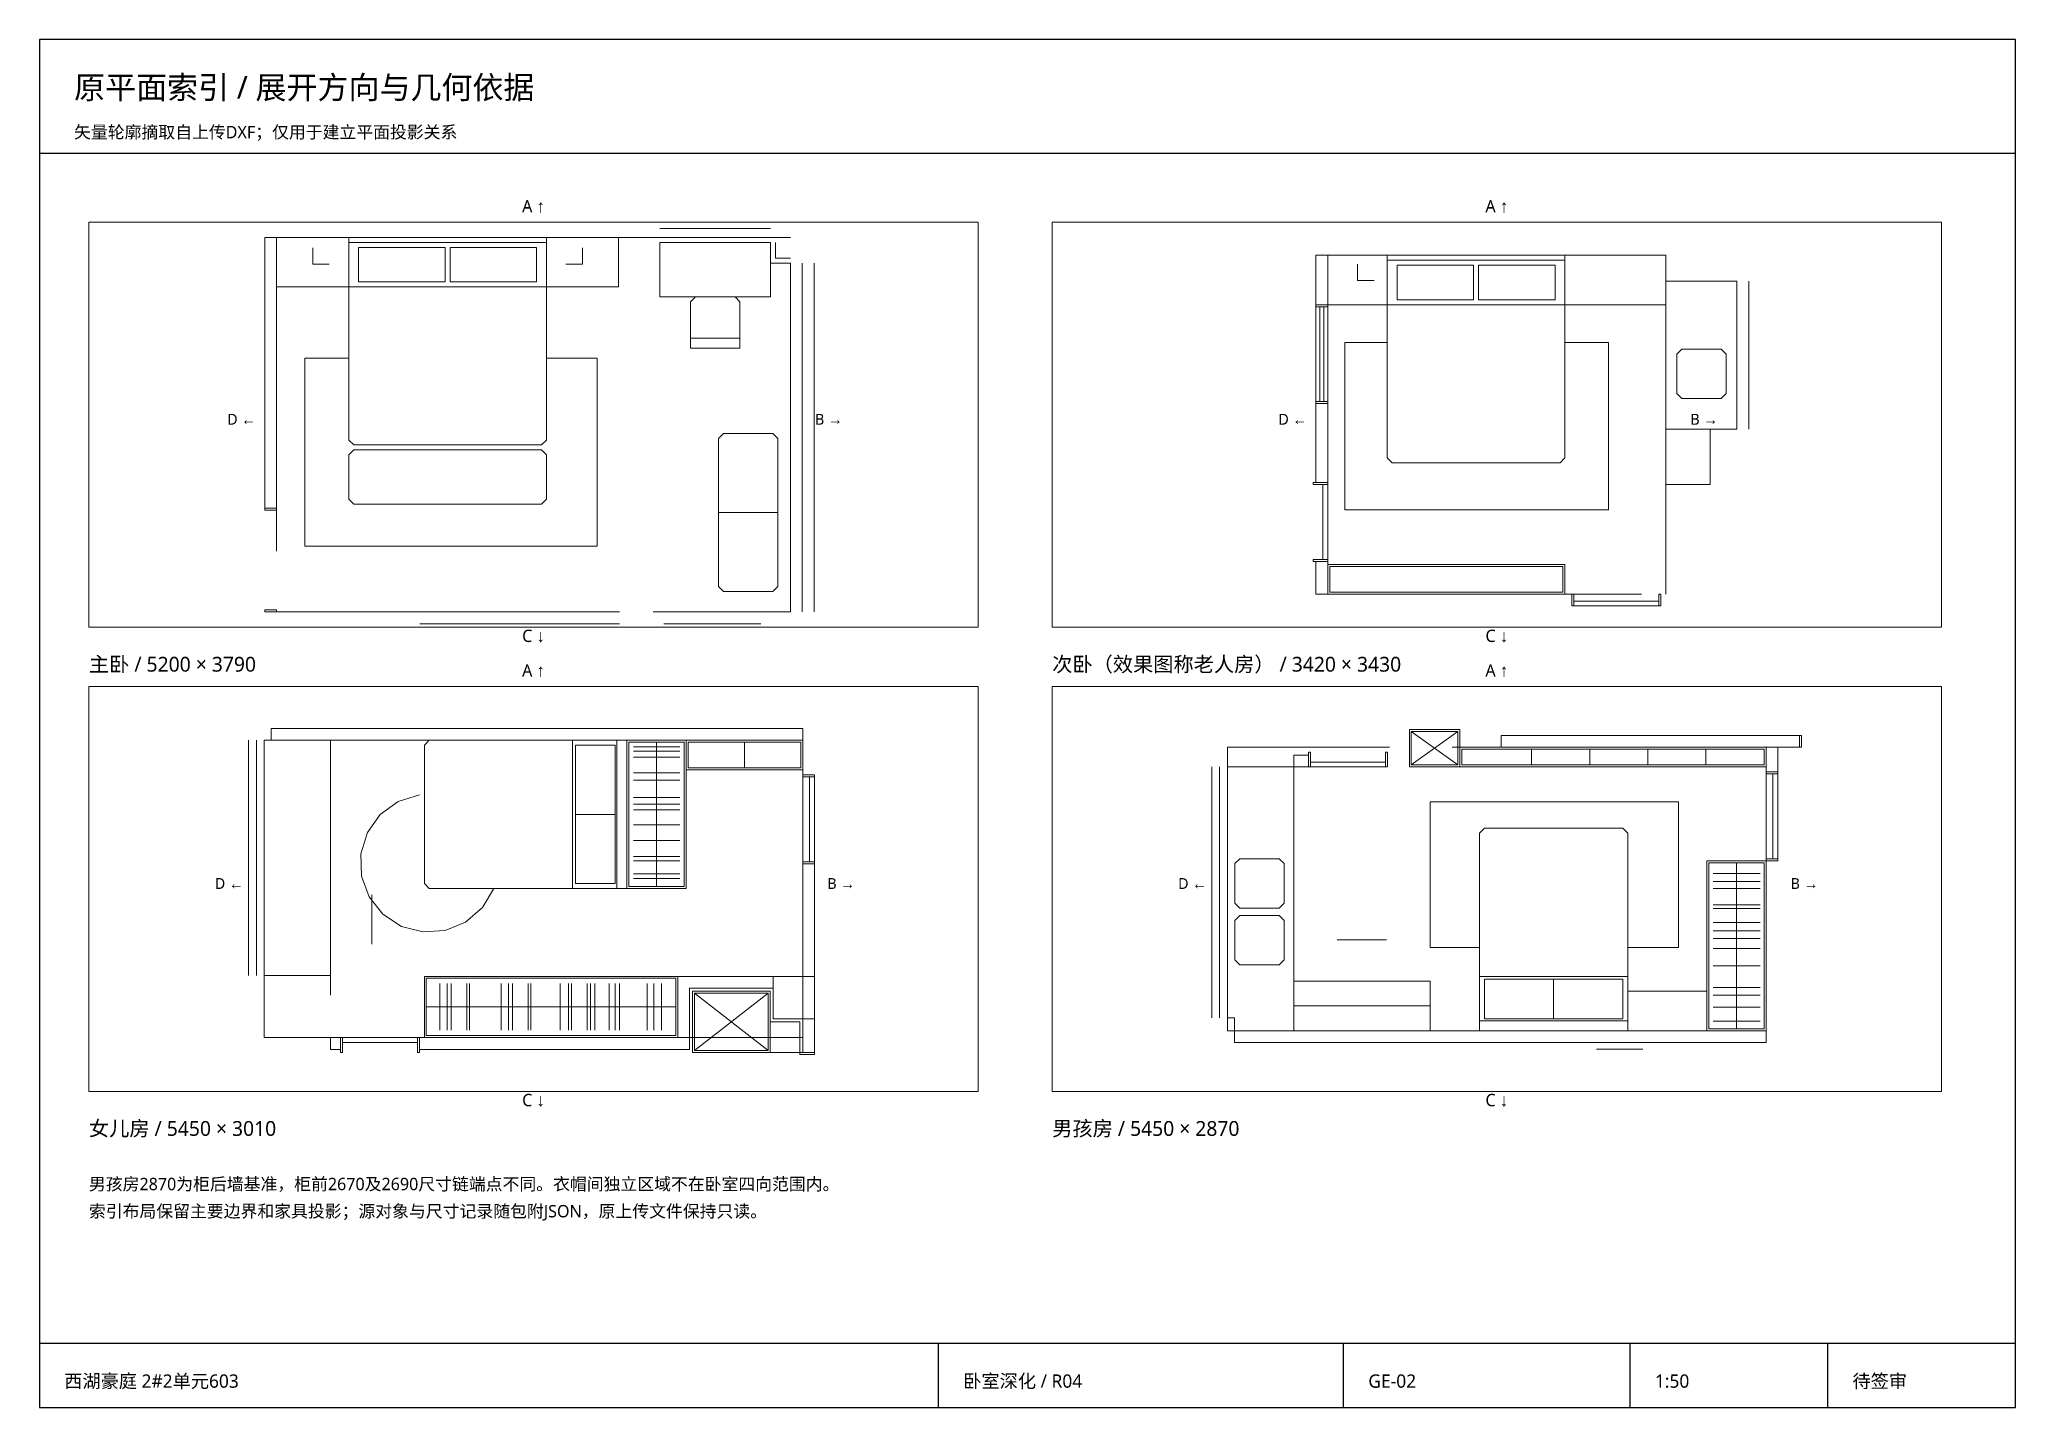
# Paper-space layout 'GE-02' of a CAD drawing. Header units: millimetres. Extents: x 10 to 410, y 10 to 287.
# The model-space entities are those that its viewports show. They can reach past a viewport. Long polylines and large blocks are cut down to what shows.
import ezdxf
from ezdxf.enums import TextEntityAlignment as Align

# ---------------------------------------------------------------- set-up
doc = ezdxf.new("R2010")
doc.units = ezdxf.units.MM
doc.linetypes.add('DASHED', pattern=[1.524, 1.27, -0.254])
for name, color, linetype, lineweight in [('A-DETAIL', 7, 'Continuous', 18), ('A-PENDING', 8, 'DASHED', 13), ('A-TEXT', 7, 'Continuous', 13), ('S-FRAME', 7, 'Continuous', 25), ('S-TEXT', 7, 'Continuous', 13)]:
    doc.layers.add(name, color=color, linetype=linetype, lineweight=lineweight)
doc.layers.add('S-VPORT', color=7, linetype='Continuous', lineweight=0, plot=False)
doc.styles.add('CN', font='NotoSansCJK-Regular.ttc')

msp = doc.modelspace()

# ---------------------------------------------------------------- linework, layer by layer
at = {"layer": 'A-DETAIL'}
for p, q in [((3880, -6120), (5000, -6120)), ((-120, -7650), (-120, -6210)), ((365, -6481), (365, -6313.3)), ((730, -6260), (2730, -6260)), ((3095, -6481), (3095, -6313.3)), ((5000, -6260), (3880, -6260)), ((365, -6481), (532.8, -6481)), ((3095, -6481), (2927.2, -6481)), ((5200, -10000), (5200, -6470)), ((5320, -10000), (5320, -6470)), ((5440, -10000), (5440, -6470)), ((19420, -6570), (19420, -6830)), ((730, -6710), (2730, -6710)), ((16300, -6825.7), (16300, -6658)), ((16600, -6620), (18400, -6620)), ((16300, -6825.7), (16467.8, -6825.7)), ((19420, -6830), (19530, -6830)), ((20140, -6830), (19530, -6830)), ((20140, -8330), (20140, -6830)), ((20260, -8330), (20260, -6830)), ((31840, -9370), (31840, -6990)), ((31920, -9370), (31920, -6990)), ((32000, -9370), (32000, -6990)), ((35120, -8490), (35120, -6990)), ((35570, -8490), (35570, -6990)), ((50330, -6970), (49860, -7310)), ((49860, -6970), (50330, -7310)), ((16000, -7070), (15880, -7070)), ((16600, -7070), (18400, -7070)), ((35735.5, -7055.7), (36204.4, -7055.7)), ((35735.5, -7098.7), (36204.4, -7098.7)), ((35735.5, -7159.3), (36204.4, -7159.3)), ((35970, -8470), (35970, -7010)), ((36860, -7270), (36860, -7010)), ((51078, -7310), (51078, -7150)), ((51666, -7310), (51666, -7150)), ((52254, -7310), (52254, -7150)), ((52842, -7310), (52842, -7150)), ((53790, -7130), (53790, -7010)), ((4190, -7230), (4690, -7230)), ((35735.5, -7318.3), (36204.4, -7318.3)), ((35735.5, -7393.8), (36204.4, -7393.8)), ((37450, -7340), (37570, -7340)), ((47840, -9870), (47840, -7330)), ((47920, -9870), (47920, -7330)), ((48000, -9870), (48000, -7330)), ((48000, -7330), (48200, -7330)), ((48820, -7330), (48820, -7210)), ((53450, -7380), (53570, -7380)), ((35735.5, -7569.4), (36204.4, -7569.4)), ((35735.5, -7635.2), (36204.4, -7635.2)), ((35735.5, -7694.9), (36204.4, -7694.9)), ((35735.5, -7847.1), (36204.4, -7847.1)), ((35735.5, -8003.4), (36204.4, -8003.4)), ((35735.5, -8167.6), (36204.4, -8167.6)), ((35735.5, -8211.5), (36204.4, -8211.5)), ((35735.5, -8341.4), (36204.4, -8341.4)), ((35735.5, -8390.5), (36204.4, -8390.5)), ((37450, -8240), (37570, -8240)), ((53450, -8280), (52850, -8280)), ((52850, -8280), (52850, -10000)), ((53150, -8300), (53150, -9980)), ((53450, -8280), (53570, -8280)), ((33090, -8553.6), (33090, -9053.6)), ((35670, -8490), (36270, -8490)), ((52916.1, -8410), (53392.1, -8410)), ((52916.1, -8489), (53392.1, -8489)), ((52916.1, -8559.3), (53392.1, -8559.3)), ((52916.1, -8726.3), (53392.1, -8726.3)), ((52916.1, -8763.3), (53392.1, -8763.3)), ((4472.8, -8994.1), (5072.8, -8994.1)), ((16000, -8870), (15880, -8870)), ((52916.1, -8905.3), (53392.1, -8905.3)), ((52916.1, -8988.2), (53392.1, -8988.2)), ((49110, -9080), (49610, -9080)), ((52916.1, -9065.1), (53392.1, -9065.1)), ((52916.1, -9169.3), (53392.1, -9169.3)), ((32670, -9570), (32670, -9370)), ((52916.1, -9343.3), (53392.1, -9343.3)), ((33775.8, -9453.7), (33775.8, -9925.2)), ((33850.8, -9453.7), (33850.8, -9925.2)), ((33891.1, -9453.7), (33891.1, -9925.2)), ((34048.9, -9453.7), (34048.9, -9925.2)), ((34078.7, -9453.7), (34078.7, -9925.2)), ((34396.5, -9453.7), (34396.5, -9925.2)), ((34471.5, -9453.7), (34471.5, -9925.2)), ((34511.8, -9453.7), (34511.8, -9925.2)), ((34669.6, -9453.7), (34669.6, -9925.2)), ((34699.4, -9453.7), (34699.4, -9925.2)), ((34994.2, -9453.7), (34994.2, -9925.2)), ((35079.1, -9453.7), (35079.1, -9925.2)), ((35108.5, -9453.7), (35108.5, -9925.2)), ((35268.8, -9453.7), (35268.8, -9925.2)), ((35302.1, -9453.7), (35302.1, -9925.2)), ((35347.2, -9453.7), (35347.2, -9925.2)), ((35490.3, -9453.7), (35490.3, -9925.2)), ((35551.7, -9453.7), (35551.7, -9925.2)), ((35596.8, -9453.7), (35596.8, -9925.2)), ((35875.6, -9453.7), (35875.6, -9925.2)), ((35943.1, -9453.7), (35943.1, -9925.2)), ((36021.9, -9453.7), (36021.9, -9925.2)), ((36355, -10130), (37100, -9550)), ((37100, -10130), (36355, -9550)), ((50550, -9450), (52050, -9450)), ((52916.1, -9562.7), (53392.1, -9562.7)), ((33640, -9690), (36165, -9690)), ((52916.1, -9642), (53392.1, -9642)), ((52916.1, -9761.6), (53392.1, -9761.6)), ((1510, -10000), (3470, -10000)), ((4900, -10000), (3920, -10000)), ((18470, -10120), (18470, -10000)), ((19370, -10120), (19370, -10000)), ((32770, -10000), (32770, -10120)), ((33570, -10000), (33570, -10120)), ((50550, -9900), (52050, -9900)), ((52916.1, -9903.6), (53392.1, -9903.6)), ((1450, -10120), (3470, -10120)), ((3920, -10120), (4900, -10120)), ((32770, -10150), (32770, -10120)), ((33570, -10150), (33570, -10120)), ((35355, -10120), (35455, -10120)), ((37420, -10150), (37450, -10150)), ((37450, -10150), (37570, -10150)), ((51735.5, -10185.7), (52204.4, -10185.7))]:
    msp.add_line(p, q, dxfattribs=at)
for points in [[(0, -8950), (-120, -8950), (-120, -6210), (0, -6210)], [(0, -6710), (730, -6710), (730, -6210), (0, -6210)], [(780, -8310), (2680, -8310), (2730, -8260), (2730, -6210), (730, -6210), (730, -8260)], [(1705, -6660), (830, -6660), (830, -6310), (1705, -6310)], [(1755, -6660), (2630, -6660), (2630, -6310), (1755, -6310)], [(2730, -6710), (3460, -6710), (3460, -6210), (2730, -6210)], [(3880, -6810), (5000, -6810), (5000, -6260), (3880, -6260)], [(15880, -7070), (16000, -7070), (16000, -6570), (15880, -6570)], [(16000, -7070), (16600, -7070), (16600, -6570), (16000, -6570)], [(16650, -8670), (18350, -8670), (18400, -8620), (18400, -6570), (16600, -6570), (16600, -8620)], [(18400, -7070), (19420, -7070), (19420, -6570), (18400, -6570)], [(17475, -7020), (16700, -7020), (16700, -6670), (17475, -6670)], [(17525, -7020), (18300, -7020), (18300, -6670), (17525, -6670)], [(4190, -6860), (4190, -7330), (4690, -7330), (4690, -6860), (4640, -6810), (4240, -6810)], [(19420, -8330), (20140, -8330), (20140, -6830), (19420, -6830)], [(32670, -9370), (32000, -9370), (32000, -6990), (32670, -6990)], [(32070, -6870), (37450, -6870), (37450, -6990), (32070, -6990)], [(33620, -7040), (33620, -8440), (33670, -8490), (35670, -8490), (35670, -6990), (33670, -6990)], [(36270, -8490), (35670, -8490), (35670, -6990), (36270, -6990)], [(36270, -7290), (37450, -7290), (37450, -6990), (36270, -6990)], [(49840, -7330), (50350, -7330), (50350, -6950), (49840, -6950)], [(49860, -7310), (50330, -7310), (50330, -6970), (49860, -6970)], [(15880, -7070), (16000, -7070), (16000, -7090), (15880, -7090)], [(16000, -7090), (15880, -7090), (15880, -8050), (16000, -8050)], [(15920, -7090), (15960, -7090), (15960, -8050), (15920, -8050)], [(35550, -7740), (35550, -7040), (35150, -7040), (35150, -7740)], [(36250, -8470), (35690, -8470), (35690, -7010), (36250, -7010)], [(36290, -7270), (37430, -7270), (37430, -7010), (36290, -7010)], [(48820, -7180), (48820, -7330), (48840, -7330), (48840, -7180)], [(49600, -7180), (49600, -7330), (49620, -7330), (49620, -7180)], [(50350, -7330), (53450, -7330), (53450, -7130), (50350, -7130)], [(50370, -7310), (53430, -7310), (53430, -7150), (50370, -7150)], [(53790, -7010), (50770, -7010), (50770, -7130), (53790, -7130)], [(53570, -7380), (53450, -7380), (53450, -7130), (53570, -7130)], [(53790, -7010), (53790, -7130), (53810, -7130), (53810, -7010)], [(37450, -7360), (37570, -7360), (37570, -7340), (37450, -7340)], [(37520, -7360), (37570, -7360), (37570, -8220), (37520, -8220)], [(48820, -7210), (48670, -7210), (48670, -7330), (48820, -7330)], [(49600, -7280), (49600, -7330), (48840, -7330), (48840, -7280)], [(53450, -7400), (53570, -7400), (53570, -7380), (53450, -7380)], [(53520, -7400), (53570, -7400), (53570, -8260), (53520, -8260)], [(19981.5, -7519.4), (19581.5, -7519.4), (19531.5, -7569.4), (19531.5, -7969.4), (19581.5, -8019.4), (19981.5, -8019.4), (20031.5, -7969.4), (20031.5, -7569.4)], [(35550, -8440), (35550, -7740), (35150, -7740), (35150, -8440)], [(52000, -7950), (50600, -7950), (50550, -8000), (50550, -10000), (52050, -10000), (52050, -8000)], [(5072.8, -9744.1), (5072.8, -8244.1), (5022.8, -8194.1), (4522.8, -8194.1), (4472.8, -8244.1), (4472.8, -9744.1), (4522.8, -9794.1), (5022.8, -9794.1)], [(15880, -8050), (16000, -8050), (16000, -8070), (15880, -8070)], [(16000, -8070), (15880, -8070), (15880, -8870), (16000, -8870)], [(2680, -8360), (780, -8360), (730, -8410), (730, -8860), (780, -8910), (2680, -8910), (2730, -8860), (2730, -8410)], [(19870, -8890), (19420, -8890), (19420, -8330), (19870, -8330)], [(19420, -8330), (19870, -8330), (19870, -8890), (19420, -8890)], [(37450, -8240), (37570, -8240), (37570, -8220), (37450, -8220)], [(37570, -8240), (37450, -8240), (37450, -9380), (37570, -9380)], [(48523.5, -8258.8), (48123.5, -8258.8), (48073.5, -8308.8), (48073.5, -8708.8), (48123.5, -8758.8), (48523.5, -8758.8), (48573.5, -8708.8), (48573.5, -8308.8)], [(52850, -8280), (53450, -8280), (53450, -10000), (52850, -10000)], [(52870, -8300), (53430, -8300), (53430, -9980), (52870, -9980)], [(53450, -8280), (53570, -8280), (53570, -8260), (53450, -8260)], [(-120, -8970), (0, -8970), (0, -8950), (-120, -8950)], [(15850, -8890), (16000, -8890), (16000, -8870), (15850, -8870)], [(15950, -8890), (16000, -8890), (16000, -9650), (15950, -9650)], [(48523.5, -8833.5), (48123.5, -8833.5), (48073.5, -8883.5), (48073.5, -9283.5), (48123.5, -9333.5), (48523.5, -9333.5), (48573.5, -9283.5), (48573.5, -8883.5)], [(33620, -10000), (36185, -10000), (36185, -9380), (33620, -9380)], [(33640, -9980), (36165, -9980), (36165, -9400), (33640, -9400)], [(37570, -9380), (37570, -9810), (37150, -9810), (37150, -9380)], [(37150, -9380), (37570, -9380), (37570, -9810), (37150, -9810)], [(36335, -10150), (37120, -10150), (37120, -9530), (36335, -9530)], [(36355, -10130), (37100, -10130), (37100, -9550), (36355, -9550)], [(48670, -9500), (50050, -9500), (50050, -10000), (48670, -10000)], [(50600, -9880), (51300, -9880), (51300, -9480), (50600, -9480)], [(51300, -9880), (52000, -9880), (52000, -9480), (51300, -9480)], [(52050, -10000), (52850, -10000), (52850, -9600), (52050, -9600)], [(15850, -9670), (16000, -9670), (16000, -9650), (15850, -9650)], [(15880, -10000), (16000, -10000), (16000, -9670), (15880, -9670)], [(16000, -10000), (18400, -10000), (18400, -9700), (16000, -9700)], [(16020, -9980), (18380, -9980), (18380, -9720), (16020, -9720)], [(48670, -9750), (50050, -9750), (50050, -10000), (48670, -10000)], [(-120, -10000), (0, -10000), (0, -9980), (-120, -9980)], [(18470, -10000), (18470, -10120), (18490, -10120), (18490, -10000)], [(19350, -10000), (19350, -10120), (19370, -10120), (19370, -10000)], [(32770, -10000), (32670, -10000), (32670, -10120), (32770, -10120)], [(32770, -10150), (32770, -10000), (32790, -10000), (32790, -10150)], [(32790, -10000), (33550, -10000), (33550, -10050), (32790, -10050)], [(33550, -10150), (33550, -10000), (33570, -10000), (33570, -10150)], [(37120, -10150), (37420, -10150), (37420, -9840), (37120, -9840)], [(37570, -10150), (37450, -10150), (37450, -9810), (37570, -9810)], [(48070, -10000), (53450, -10000), (53450, -10120), (48070, -10120)], [(19350, -10070), (19350, -10120), (18490, -10120), (18490, -10070)], [(37420, -10150), (37570, -10150), (37570, -10170), (37420, -10170)]]:
    msp.add_lwpolyline(points, close=True, dxfattribs=at)
for points in [[(5200, -6470), (5000, -6470), (5000, -6260)], [(5200, -6420), (5050, -6420), (5050, -6260)], [(48670, -7330), (48000, -7330), (48000, -9870), (48070, -9870), (48070, -10000), (48670, -10000), (48670, -7330), (48000, -7330)], [(2730, -7431.7), (3244.8, -7431.7), (3244.8, -9335.8), (285.4, -9335.8), (285.4, -7431.7), (730, -7431.7)], [(18400, -7453.2), (18841.9, -7453.2), (18841.9, -9145.2), (16170.8, -9145.2), (16170.8, -7453.2), (16600, -7453.2)], [(33570, -7541.3), (33355.6, -7609), (33173.8, -7741.2), (33043.3, -7924.3), (32977.5, -8139.2), (32983.2, -8364), (33059.9, -8575.3), (33199.6, -8751.4), (33387.9, -8874.2), (33605.4, -8930.9), (33829.7, -8915.7), (34037.6, -8830.3), (34207.8, -8683.3), (34322.5, -8490)], [(50550, -9159), (50051.3, -9159), (50051.3, -7683.8), (52564.7, -7683.8), (52564.7, -9159), (52050, -9159)], [(37150, -9380), (37150, -9500), (36305, -9500), (36305, -10120), (33570, -10120), (33570, -10000), (36185, -10000), (36185, -9380), (37150, -9380)]]:
    msp.add_lwpolyline(points, dxfattribs=at)
at = {"layer": 'A-PENDING'}
for points in [[(0, -10000), (5200, -10000), (5200, -6210), (0, -6210)], [(16000, -10000), (19420, -10000), (19420, -6570), (16000, -6570)], [(32000, -10000), (37450, -10000), (37450, -6990), (32000, -6990)], [(48000, -10000), (53450, -10000), (53450, -7130), (48000, -7130)]]:
    msp.add_lwpolyline(points, close=True, dxfattribs=at)

# ---------------------------------------------------------------- texts
at = {"layer": 'A-TEXT', "style": 'CN'}
for s, p in [('D ←', (-500, -8105)), ('B →', (5450, -8105)), ('D ←', (15500, -8285)), ('B →', (19670, -8285)), ('D ←', (31500, -8495)), ('B →', (37700, -8495)), ('D ←', (47500, -8565)), ('B →', (53700, -8565))]:
    msp.add_text(s, height=110, dxfattribs=at).set_placement(p)

psp = doc.layouts.new('GE-02')

# ---------------------------------------------------------------- linework, layer by layer
at = {"layer": 'S-FRAME'}
for p, q in [((10, 264), (410, 264)), ((10, 23), (410, 23)), ((192, 10), (192, 23)), ((274, 10), (274, 23)), ((332, 10), (332, 23)), ((372, 10), (372, 23))]:
    psp.add_line(p, q, dxfattribs=at)
psp.add_lwpolyline([(10, 10), (410, 10), (410, 287), (10, 287)], close=True, dxfattribs=at)

# ---------------------------------------------------------------- texts
at = {"layer": 'S-TEXT', "style": 'CN'}
for s, height, p in [('原平面索引 / 展开方向与几何依据', 4.6, (17, 275)), ('矢量轮廓摘取自上传DXF；仅用于建立平面投影关系', 2.5, (17, 267)), ('主卧 / 5200 × 3790', 3, (20, 159)), ('次卧（效果图称老人房） / 3420 × 3430', 3, (215, 159)), ('女儿房 / 5450 × 3010', 3, (20, 65)), ('男孩房 / 5450 × 2870', 3, (215, 65)), ('男孩房2870为柜后墙基准，柜前2670及2690尺寸链端点不同。衣帽间独立区域不在卧室四向范围内。', 2.5, (20, 54)), ('索引布局保留主要边界和家具投影；源对象与尺寸记录随包附JSON，原上传文件保持只读。', 2.5, (20, 48.5)), ('西湖豪庭 2#2单元603', 2.7, (15, 14)), ('卧室深化 / R04', 2.7, (197, 14)), ('GE-02', 2.7, (279, 14)), ('1:50', 2.7, (337, 14)), ('待签审', 2.7, (377, 14))]:
    psp.add_text(s, height=height, dxfattribs=at).set_placement(p)
for s, p in [('A ↑', (110, 252)), ('A ↑', (305, 252)), ('C ↓', (110, 165)), ('C ↓', (305, 165)), ('A ↑', (110, 158)), ('A ↑', (305, 158)), ('C ↓', (110, 71)), ('C ↓', (305, 71))]:
    psp.add_text(s, height=2.5, dxfattribs=at).set_placement(p, align=Align.CENTER)

# ---------------------------------------------------------------- viewports
at = {"layer": 'S-VPORT'}
psp.add_viewport(center=(110, 209), size=(180, 82), view_center_point=(2600, -8105), view_height=4100, dxfattribs=at)
for center, view_center_point, status in [((305, 209), (17710, -8285), 3), ((110, 115), (34725, -8495), 4), ((305, 115), (50725, -8565), 5)]:
    psp.add_viewport(center=center, size=(180, 82), view_center_point=view_center_point, view_height=4100, status=status, dxfattribs=at)

doc.saveas('drawing.dxf')
